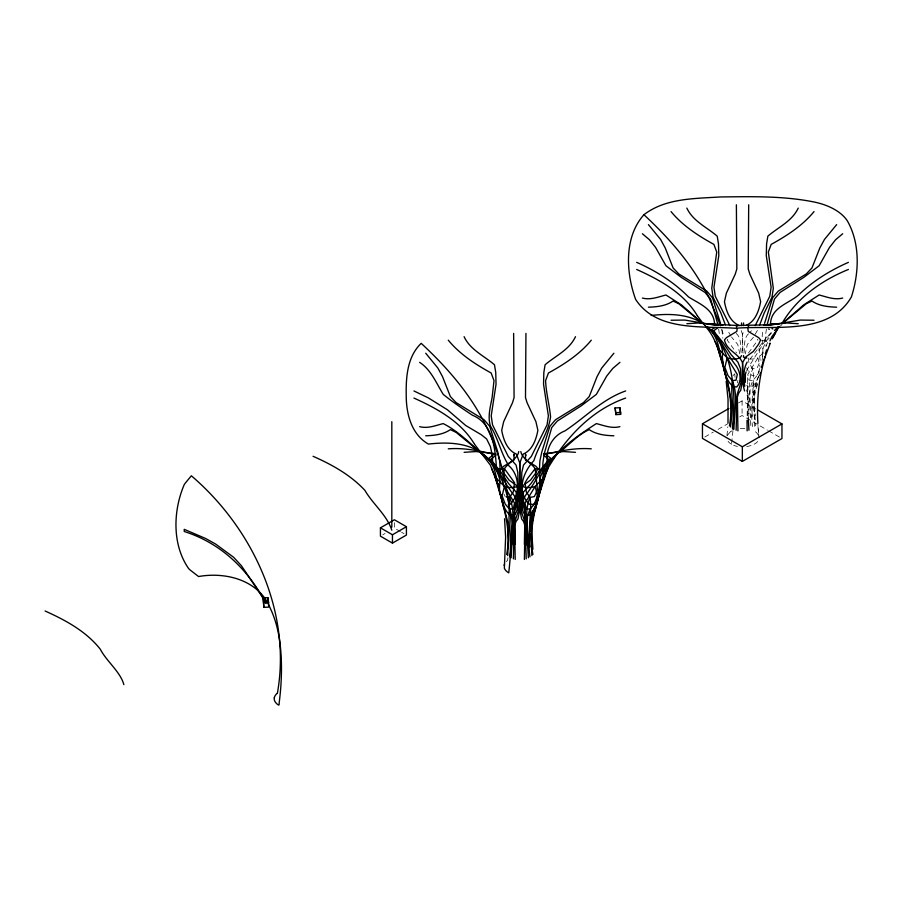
<?xml version="1.0" encoding="UTF-8"?>
<svg xmlns="http://www.w3.org/2000/svg" width="902" height="902" viewBox="0 0 902 902"><rect width="100%" height="100%" fill="white"/><g stroke="black" fill="none" stroke-linecap="round" stroke-linejoin="round"><path stroke-width="0.68" stroke-dasharray="4.51 3.38" d="M742.166 352.907L742.56 334.428L743.834 330.583M739.809 353.821L737.768 344.474L731.669 337.247M743.958 353.065C744.962 346.684 743.304 337.991 748.908 333.379M747.341 415.326L747.713 397.117L746.326 392.945M753.937 402.281L755.019 390.476L757.297 383.305M732.931 430.942L731.499 444.269L733.281 445.148A16.54 9.55 0 0 0 737.43 446.434M726.956 435.587L727.801 426.894M507.927 557.763L507.578 560.435L506.248 561.563M727.226 435.486L730.316 431.832L730.676 429.16M762.01 360.338C764.704 350.235 760.318 339.874 763.182 329.76M766.407 329.095L765.595 334.901L765.99 345.906M737.362 382.888L737.915 380.328M765.956 346.627L769.102 338.532M746.506 370.621C753.373 359.334 760.657 347.721 767.974 336.525M758.695 376.596L755.944 382.64L751.997 386.518L748.412 386.981L746.687 385.492M759.743 368.49L757.116 375.503L752.753 380.588L750.227 387.635L749.607 404.806L750.87 426.251M757.736 384.376C751.84 397.511 754.94 412.135 755.673 425.913M756.778 382.538C752.302 392.866 754.76 404.716 755.357 415.596M759.461 370.97L757.917 374.206L755.944 375.852L751.997 375.593L748.412 371.511L746.687 367.723M757.409 330.414L754.049 336.22M759.067 375.435C750.092 390.927 754.737 409.936 754.624 426.973M768.481 337.63C765.257 343.549 760.183 350.754 763.069 357.733M748.468 352.975L757.928 340.02L757.285 339.22M753.407 337.247L747.307 344.474L745.266 353.821M727.79 339.22L727.147 340.02L736.607 352.975M749.787 359.537L768.211 334.935M749.787 332.556L751.422 330.786M733.078 375.593L734.882 373.778M780.444 326.039L782.068 324.427M763.509 352.84L757.928 357.801L747.781 374.488L749.021 380.17L752.753 380.588C754.94 395.741 750.002 411.267 752.606 426.59M730.316 431.832L731.917 430.84M382.752 534.818L385.075 533.477M738.467 402.957L742.075 400.883L755.369 408.561M704.857 436.996L713.256 432.148M718.06 429.375L727.666 423.827M739.674 416.893L742.075 415.506L767.455 430.164M746.709 446.727L753.023 444.945L756.214 442.961A16.552 9.55 0 0 0 758.289 440.514M766.159 340.99L760.792 340.663M740.283 428.473L744.973 428.427M749.878 358.861L752.651 359.109L757.928 357.801L760.183 367.328M768.662 430.863L779.542 437.143M400.398 531.582L394.377 528.11L394.377 522.551M401.604 532.27L404.006 533.668M731.499 444.269L729.966 443.232A16.54 9.55 0 0 1 727.745 440.841M704.067 324.585L705.905 325.983M701.519 322.623L704.721 325.239M736.167 333.379C741.771 337.991 740.114 346.684 741.117 353.065M703.763 324.427L705.443 326.141M758.458 435.147L756.541 432.667A15.706 9.065 0 0 0 753.474 430.615M731.026 336.22L727.666 330.414M504.195 494.364L505.21 496.607M746.428 389.901L747.972 394.535L748.254 417.795M741.241 330.583L742.515 334.428L742.91 352.907M721.78 329.365L724.002 336.694M747.465 377.769L748.953 416.284M721.893 329.76L722.806 338.194M718.668 329.095L719.48 334.901M748.31 358.06L749.021 363.337L752.753 368.794C755.199 385.21 749.945 401.796 752.719 418.302M758.977 348.014L760.183 361.262L757.116 368.005L752.753 368.794C746.337 384.026 751.005 401.334 751.129 417.389M757.951 426.601L759.067 437.842L757.962 424.966M747.138 415.687L747.713 382.888M734.848 374.691L735.029 377.329M754.624 419.554L753.858 405.19M742.075 400.883L742.075 415.506"/><path stroke-width="1.35" d="M525.945 333.39L525.494 397.59L527.106 402.788L535.935 421.719L537.874 430.277C536.205 439.488 532.496 450.166 523.183 454.101L519.811 463.03L519.372 490.891L517.962 500.61L514.614 511.49L515.2 544.289M748.694 204.788L748.243 268.988L749.844 274.185L758.683 293.116L760.623 301.674C758.954 310.886 755.245 321.563 745.92 325.498M492.661 464.586L492.402 455.781L490.384 446.569L486.64 438.97L481.206 434.674L465.725 425.507L447.415 409.767L428.236 397.827L413.928 390.949M513.633 455.634L514.05 454.078L514.084 460.009L503.654 466.266L501.704 468.555L503.688 472.84L509.078 480.123L516.406 485.4L519.766 491.308L520.217 511.49L521.615 518.921L523.577 521.548L524.964 525.719L524.389 559.443M736.382 327.031L736.799 325.475L736.776 326.276M391.795 530.173C386.913 515.053 372.83 504.105 364.87 490.327C350.619 475.016 332.026 464.643 313.062 456.299M504.556 518.74L505.616 537.186L504.353 568.136A16.54 9.55 0 0 0 507.217 571.834L508.751 572.871C512.798 535.326 515.256 491.635 489.989 460.494A143.768 83.007 -60 0 0 478.229 450.899C463.211 442.262 445.126 442.205 428.394 444.066C411.335 434.336 406.216 413.77 406.227 395.448C405.9 377.239 407.197 356.718 421.189 343.324C441.123 361.837 459.693 382.076 474.317 405.099A143.779 88.565 55.8 0 1 486.911 427.649C499.945 454.563 507.77 484.002 509.686 513.847M737.159 328.7L736.833 331.406L726.392 337.675L724.453 339.953C726.764 350.731 738.738 353.437 742.515 362.705C743.519 372.12 741.647 381.805 744.612 390.961M496.483 469.074C495.435 449.805 493.157 423.478 472.501 415.258C462.489 408.64 452.545 401.92 443.209 394.366C436.241 383.068 431.212 369.967 419.655 362.356M728.004 423.173L728.038 399.236L726.178 381.332M506.665 554.516C512.111 527.016 501.422 500.723 494.499 474.565M729.402 425.913C734.848 397.974 724.002 371.229 716.853 344.665M747.048 420.377L747.138 430.852M507.702 555.576L508.469 540.298L507.736 521.762L497.848 484.724L490.384 465.161L474.61 444.393M730.451 426.973C733.969 405.708 728.872 385.301 723.077 365.118C718.511 351.047 715.726 337.63 705.511 326.58M520.804 451.541C521.83 458.363 531.03 462.771 535.19 468.623L537.434 489.865L534.367 496.607L530.004 497.397C523.6 512.629 528.256 529.936 528.392 545.981M743.552 322.95L743.485 325.588M515.2 559.443L514.614 525.719L516.012 521.548L517.962 518.921L519.372 511.49L519.811 491.308L523.183 485.4L530.511 480.123L535.889 472.84L537.874 468.555L535.935 466.266L525.494 460.009L525.539 454.078L525.945 455.634M737.937 430.852L737.362 397.117L738.749 392.945L740.711 390.318L742.12 382.888L742.56 362.705L745.92 356.809L753.26 351.521L758.638 344.237L760.623 339.953L758.683 337.675L748.243 331.406L747.916 328.7M509.607 556.827C512.336 540.963 507.499 524.885 509.574 509.19L505.21 504.094L502.143 495.931L504.398 486.403L496.179 478.06L491.522 468.454M732.356 428.224C735.085 412.361 730.248 396.282 732.323 380.588L727.959 375.503L724.892 367.328L727.147 357.801L718.917 349.469L715.117 341.655M531.188 530.872C532.575 510.645 541.876 491.511 544.256 471.656C555.463 450.741 576.784 436.23 596.38 423.59C604.114 425.541 611.759 428.8 619.922 426.669M733.044 429.656C735.344 396.53 735.062 358.782 712.738 331.891A143.756 83.007 -60 0 0 707.157 326.58M123.856 684.652C120.473 671.922 106.718 661.549 100.28 649.214C86.186 631.344 65.519 620.17 45.1 611.004M513.373 558.845L514.354 523.137L518.244 511.276L517.782 497.352L516.068 492.018L508.446 483.371L500.283 471.205L492.526 461.745L491.207 459.197L496.044 455.036L495.739 453.706L475.974 451.564L464.09 452.319M736.122 430.243L737.103 394.535L740.982 382.673L740.531 368.749L737.926 362.108L731.184 354.768L723.032 342.602L715.275 333.142L713.956 330.594L717.338 328.091M513.373 544.887L514.354 508.728L518.244 491.105L517.782 472.422L516.068 465.037L508.254 456.435L492.526 424.842L491.207 415.822L496.044 384.241L495.739 372.481L494.476 364.758C484.002 355.783 470.235 349.829 464.09 336.694M511.197 557.74C511.366 541.662 515.775 524.603 509.574 509.19L513.306 508.773L514.546 503.079L504.398 486.403C508.311 487.971 517.771 488.636 518.774 484.194M733.946 429.149C734.104 413.06 738.512 396.001 732.323 380.588L736.055 380.17L737.295 374.488L727.147 357.801C731.048 359.379 740.519 360.033 741.523 355.591M511.197 545.981C511.321 529.936 515.989 512.629 509.574 497.397L506.315 496.934M520.804 484.194C521.807 488.636 531.278 487.971 535.19 486.403L543.41 478.06L548.066 468.454M743.552 355.591L743.485 357.147L746.856 358.038M499.561 476.56L500.182 470.889L499.697 460.933L497.769 451.936L489.696 426.296L484.07 419.746L456.051 402.54L450.357 396.553L442.532 376.664L437.876 368.061L425.71 353.234M508.57 505.323L509.574 497.397L513.306 491.94L514.546 482.705L504.398 468.623L496.179 469.592M502.493 483.551L504.398 468.623C508.548 462.771 517.759 458.363 518.774 451.541M274.332 697.686L274.253 698.182A13.925 8.039 0 0 0 274.422 700.234L274.76 701.057A16.901 9.753 0 0 0 275.911 702.838L276.677 703.65A13.271 7.667 0 0 0 277.951 704.688C279.845 706.503 278.853 702.241 279.394 701.204C280.026 695.78 280.601 690.334 280.939 684.877C281.514 675.474 281.661 666.026 281.165 656.611C280.274 640.07 277.478 623.327 270.273 608.286C259.066 580.133 225.951 571.642 198.564 576.536L190.085 569.963A37.309 21.535 0 0 1 188.631 568.553C171.978 544.752 173.071 510.622 184.2 484.701A51.2 29.563 0 0 1 185.226 483.179L191.359 475.794C252.955 528.482 291.763 611.86 277.41 693.187M759.811 375.514L760.386 372.83M538.02 499.178L535.472 509.303L532.112 515.617L531.436 528.685L532.924 549.217M767.004 325.047L774.502 298.945L780.095 292.406L803.862 277.331L819.129 265.763L829.457 247.486L835.556 239.808L842.671 233.753M770.5 324.551C770.601 307.717 787.931 303.906 798.417 295.168C812.736 281.108 830.122 270.442 848.41 262.358M761.66 367.114L762.258 364.509M539.52 493.112C541.944 481.465 548.653 470.54 546.905 458.284C547.142 446.219 553.636 435.305 564.968 430.874C585.105 417.603 602.186 399.18 625.661 390.949M762.63 363.168L763.746 359.131M504.094 565.419L504.489 564.088M764.558 323.333L772.642 297.694L778.257 291.143L806.275 273.949L811.969 267.95L819.794 248.073L824.462 239.458L836.628 224.632M746.112 371.895L745.311 374.431L745.323 382.358M765.336 353.821L766.61 349.875M741.591 325.588L741.523 322.95M769.417 343.73L769.665 343.335M759.687 324.855L764.186 313.028L771.977 297.31L773.318 288.29L768.335 252.03L771.187 244.397C786.984 235.67 802.453 225.692 814.032 211.587M770.24 343.245L764.806 357.778L765.302 356.256C758.74 377.994 756.553 400.928 757.894 423.557M548.066 467.281C539.43 494.386 527.411 524.614 532.924 554.516M769.925 340.922L771.943 336.559L779.565 326.58M755.233 325.577L769.801 296.239L771.12 287.231L766.283 255.638L766.587 243.878L767.85 236.155C778.336 227.18 792.091 221.227 798.236 208.103M776.949 330.132L772.112 338.859L775.573 332.827M575.487 336.694C569.354 349.829 555.587 355.783 545.101 364.758L543.838 372.481L543.545 384.241L548.382 415.822L547.063 424.842L531.334 456.435L523.521 465.037L521.807 472.422L521.345 491.105L525.223 508.728L526.216 544.887M747.149 362.108C743.101 369.313 743.519 378.321 744.77 386.27M781.842 323.649C796.703 298.111 821.35 280.443 848.41 269.461M643.927 214.721C623.857 237.237 625.932 272.72 635.639 299.419C656.746 331.688 701.869 325.791 735.356 328.26C773.194 325.092 828.746 336.006 851.375 296.995C859.223 272.731 860.294 243.675 847.395 220.934A55.496 32.044 0 0 0 814.878 202.161C783.815 195.768 751.896 196.602 720.36 196.952C694.45 198.654 665.507 198.113 643.927 214.721C663.872 233.235 682.442 253.473 697.066 276.497A143.779 88.565 55.8 0 1 709.66 299.047L720.585 325.746M768.775 335.634L771.176 332.962M613.879 353.234L601.713 368.061L597.045 376.664L589.231 396.553L583.538 402.54L555.508 419.746L549.893 426.296L541.809 451.936L539.881 460.933L539.396 470.889L540.242 482.13L536.713 499.573L535.179 502.809L533.195 504.455L529.26 504.195C516.169 491.319 523.013 472.163 533.826 460.73C538.517 445.746 548.405 432.441 550.57 416.893C549.408 404.75 546.082 392.9 545.586 380.633L548.439 373C564.246 364.273 579.715 354.294 591.284 340.189M714.858 327.584L711.757 329.534C720.991 339.93 726.437 353.009 734.792 364.104C739.956 369.809 742.673 381.118 736.663 386.981L733.078 386.518C724.689 379.505 723.381 367.013 722.31 356.899C724.34 345.263 715.038 333.92 706.818 326.682M774.502 330.436L777.298 327.922M776.385 328.351L778.257 326.682M782.564 323.232L803.862 304.752L819.129 294.988C826.863 296.938 834.508 300.197 842.671 298.066M782.835 323.187L806.275 303.726L811.969 301.031C819.185 306.003 828.104 306.905 836.628 307.187M619.922 362.356L612.808 368.399L606.708 376.089L596.38 394.366L581.113 405.923L557.346 421.008L551.753 427.548L544.256 453.65L542.869 463.087L543.162 476.38L536.318 504.038L532.27 512.798L531.853 515.448L531.12 540.298L531.887 555.576M277.128 693.424L276.982 693.537A13.575 7.836 0 0 0 275.832 694.709L275.268 695.487A16.8 9.696 0 0 0 274.332 697.686M380.43 527.828L394.377 519.766L406.419 526.712L406.419 535.055L392.46 543.105L380.43 536.16L380.43 527.828L392.46 534.773L406.419 526.712M757.781 409.959L781.955 423.906L781.955 438.541L742.346 461.407L702.455 438.383L702.455 423.76L728.872 408.505M702.455 423.76L742.346 446.783L781.955 423.906M625.661 398.064C590.618 410.376 565.385 438.451 547.176 469.525L540.772 469.762L535.19 468.623L527.794 478.184L525.032 482.705L526.272 491.94L530.004 497.397C532.451 513.813 527.196 530.399 529.981 546.905M766.587 325.103L786.352 322.961L798.236 323.717M769.282 325.284L800.254 320.075L814.032 320.233M508.345 504.568L510.329 504.195C520.409 494.273 519.676 474.982 508.92 465.849C500.847 453.48 498.299 438.417 490.35 425.913C487.565 416.453 490.338 406.949 492.109 397.624L494.003 380.633L491.15 373C475.343 364.273 459.873 354.294 448.294 340.189M686.839 323.717L698.723 322.961L718.488 325.103M779.723 323.525L764.197 325.058L776.577 323.762M764.197 325.058L766.204 324.855L737.475 325.521L709.4 323.931M651.131 315.474C667.875 313.603 685.96 313.659 700.978 322.296M648.448 307.187C656.972 306.905 665.89 306.003 673.106 301.031L678.8 303.726L701.226 322.285M425.71 435.79C434.223 435.508 443.141 434.606 450.357 429.634L456.051 432.329L476.459 449.083M671.043 320.233L684.821 320.075L715.793 325.284M448.294 448.835C463.673 447.618 479.142 450.763 494.003 454.236L489.019 458.137C498.242 468.533 503.699 481.612 512.043 492.706C517.207 498.4 519.924 509.72 513.914 515.583L510.329 515.121C503.79 510.555 502.809 502.053 500.824 494.961M615.164 407.952L619.899 407.704L620.632 412.451L620.632 414.379L615.886 414.627L615.164 407.952L615.886 414.627M615.886 412.699L620.632 412.451M263.136 597.891L267.871 597.654L268.604 602.401L268.604 607.125L263.869 607.373L263.136 597.891L263.869 607.373M263.869 602.637L268.604 602.401M591.284 448.835C575.904 447.618 560.435 450.763 545.586 454.236L550.57 458.137C541.347 468.533 535.889 481.612 527.535 492.706C522.371 498.4 519.653 509.72 525.663 515.583L529.26 515.121C538.359 506.552 540.501 492.12 539.61 480.281C542.339 468.566 550.04 458.329 560.086 451.789C569.692 444.314 577.945 434.584 589.231 429.634C596.436 434.606 605.355 435.508 613.879 435.79M712.276 324.156L723.145 325.058M642.404 298.066C650.567 300.197 658.212 296.938 665.947 294.988L681.213 304.752L701.531 322.364M419.655 426.669C427.83 428.8 435.474 425.541 443.209 423.59C460.336 432.283 473.358 446.761 487.824 459.039C495.48 466.447 495.886 476.662 498.197 486.043M575.487 452.319L563.615 451.564L543.838 453.706L543.545 455.036L548.382 459.197L547.063 461.745L539.295 471.205L531.143 483.371L523.521 492.018L521.807 497.352L521.345 511.276L525.223 523.137L526.216 558.845M636.665 262.358C655.765 270.724 673.749 282.044 688.474 296.905C699.332 303.873 714.328 309.093 714.576 324.551M636.665 269.461C659.847 279.891 683.851 293.071 697.235 315.587M413.928 398.064C437.098 408.493 461.114 421.674 474.497 444.19M739.155 325.498C729.831 321.563 726.121 310.886 724.453 301.674L726.392 293.116L735.231 274.185L736.833 268.988L736.382 204.788M768.673 329.038L769.293 329.365M772.033 328.475L772.811 328.982M479.492 451.789C489.549 458.329 497.239 468.566 499.979 480.281C500.136 485.118 498.332 489.617 500.711 494.465M642.404 233.753L649.519 239.808L655.619 247.486L665.947 265.763L681.213 277.331L704.981 292.406L710.573 298.945L718.071 325.047M706.841 327.088C717.113 334.259 718.68 346.503 720.946 357.451M671.043 211.587C682.622 225.692 698.092 235.67 713.888 244.397L716.74 252.03L711.757 288.29L713.099 297.31L720.89 313.028L725.388 324.855M648.448 224.632L660.614 239.458L665.281 248.073L673.106 267.95L678.8 273.949L706.818 291.143L712.433 297.694L720.518 323.333M265.222 601.239L241.398 565.701L233.595 557.267L215.623 544.053L205.645 538.494L184.211 529.327L184.279 531.492C221.43 543.444 247.926 569.376 266.09 603.528M697.359 315.79L703.233 323.649M686.839 208.103C692.984 221.227 706.74 227.18 717.225 236.155L718.488 243.878L718.793 255.638L713.956 287.231L715.275 296.239L729.842 325.577M748.299 326.276L748.277 325.475L748.694 327.031M726.685 380.103L724.306 370.587M503.609 507.42L500.069 492.684M721.859 358.703L723.077 363.472M498.197 483.72L499.11 487.305M724.317 368.614L724.813 370.666M501.568 497.216L502.064 499.268M620.08 410.816L620.632 414.379M528.392 557.74L526.858 533.409L527.49 516.237L530.004 509.19L534.367 504.094L537.434 495.931L535.19 486.403L525.032 503.079L526.272 508.773L530.004 509.19C532.09 524.885 527.242 540.963 529.981 556.827M748.953 430.243L748.254 417.795M524.389 544.289L524.964 511.49L521.615 500.61L520.217 490.891L519.766 463.03L516.406 454.101C507.082 450.166 503.372 439.488 501.704 430.277L503.654 421.719L512.483 402.788L514.084 397.59L513.633 333.39M531.887 548.157L531.12 533.792M742.346 446.783L742.346 461.407M619.899 407.704L619.899 409.632M392.46 534.773L392.46 543.105M391.818 421.719L391.818 527.129M267.871 597.654L267.871 601.194"/></g></svg>
